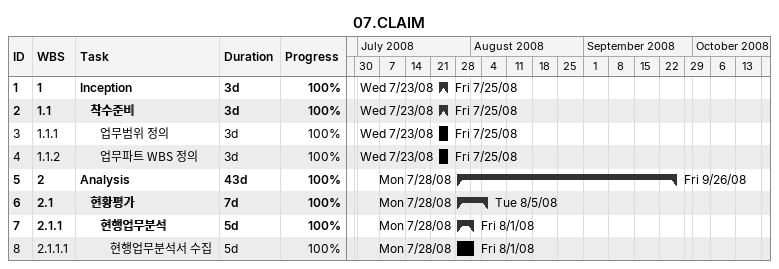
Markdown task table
07.CLAIM

| ID | WBS | Task | Duration | Start | Finish | % complete |
|---|---|---|---|---|---|---|
| 1 | 1 | **Inception** | 3d | 2008-07-23 | 2008-07-25 | 100 |
| 2 | 1.1 | **착수준비** | 3d | 2008-07-23 | 2008-07-25 | 100 |
| 3 | 1.1.1 | 업무범위 정의 | 3d | 2008-07-23 | 2008-07-25 | 100 |
| 4 | 1.1.2 | 업무파트 WBS 정의 | 3d | 2008-07-23 | 2008-07-25 | 100 |
| 5 | 2 | **Analysis** | 43d | 2008-07-28 | 2008-09-26 | 100 |
| 6 | 2.1 | **현황평가** | 7d | 2008-07-28 | 2008-08-05 | 100 |
| 7 | 2.1.1 | **현행업무분석** | 5d | 2008-07-28 | 2008-08-01 | 100 |
| 8 | 2.1.1.1 | 현행업무분석서 수집 | 5d | 2008-07-28 | 2008-08-01 | 100 |
